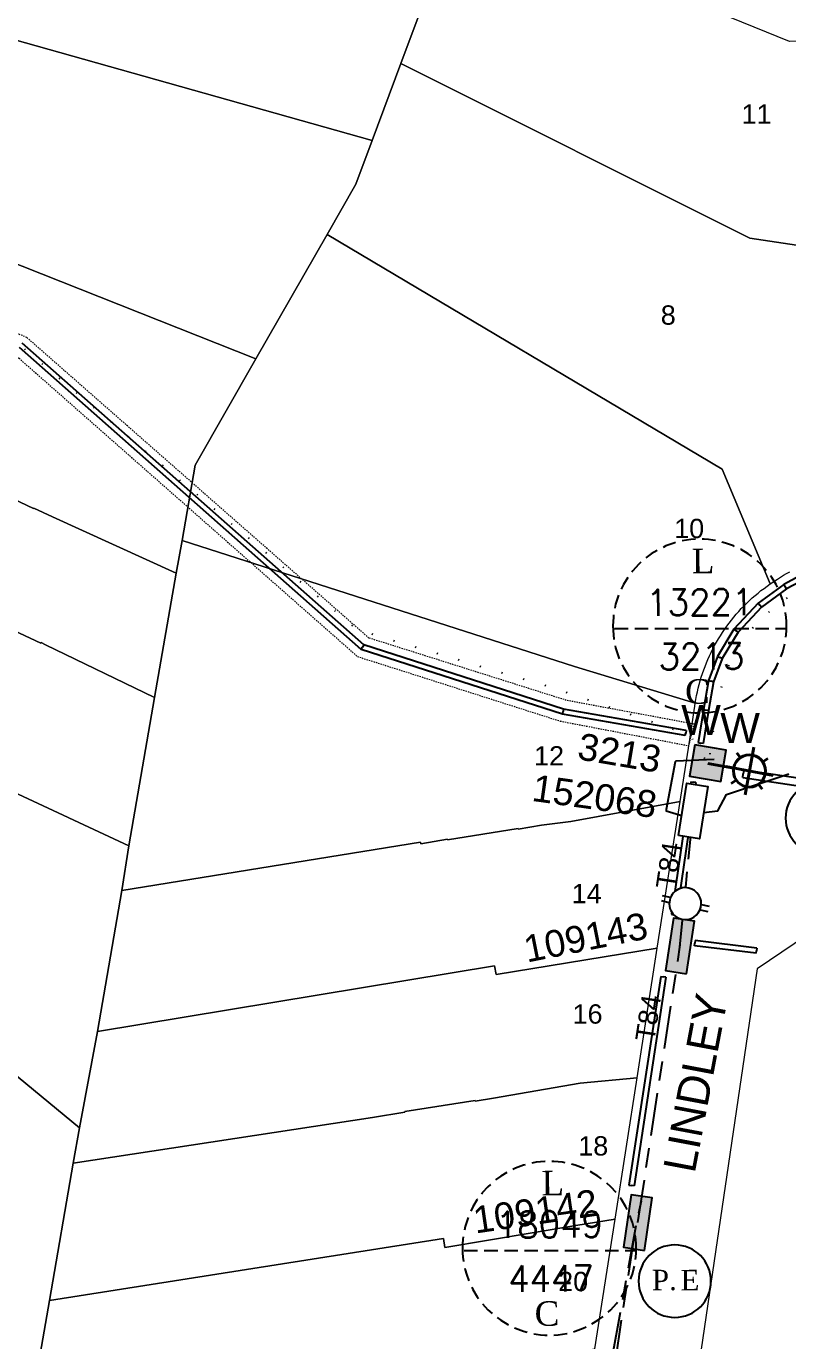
# Model space of a CAD drawing. Header units: metres. Extents: x -1 to 596445, y -2 to 12531291.
# Drawn here: x 298096.4 to 298167.4, y 6265436 to 6265558.5 of the extents above; entities that cross this region are included whole.
import ezdxf
from ezdxf.enums import TextEntityAlignment as Align

# ---------------------------------------------------------------- set-up
doc = ezdxf.new("R2010")
doc.units = ezdxf.units.M
for name, pattern in [('Cable Exist UG', [8.2, 4, -1.2, 1.8, -1.2]), ('Cable Remove', [2, 0, -2]), ('HIDDEN', [0.375, 0.25, -0.125]), ('HIDDEN2', [0.1875, 0.125, -0.0625]), ('IECLCHAINA', [8.2, 4, -1.2, 1.8, -1.2])]:
    doc.linetypes.add(name, pattern=pattern)
doc.layers.get('0').update_dxf_attribs({"color": 6})
doc.layers.add('Cadastre Land Parcels_SP_EXT', color=9, linetype='Continuous', lineweight=5)
doc.layers.add('Cadastre Other Property_SP_EXT', color=9, linetype='HIDDEN', lineweight=5)
for name, color, linetype in [('Equip_LV_NEW', 2, 'Continuous'), ('Equip_SP_SL_EXT', 7, 'Continuous'), ('Mains_LV_EXT', 7, 'Continuous'), ('Mains_LV_NEW_T84', 2, 'Continuous'), ('Notes', 7, 'Continuous'), ('Notes_LV_MISC', 7, 'Continuous'), ('Notes_SL_MISC', 7, 'Continuous'), ('Notes_SP_MISC', 7, 'Continuous'), ('SupportsUG_SP_LV_EXT', 7, 'Continuous'), ('SupportsUG_SP_LV_NEW', 2, 'Continuous'), ('SupportsUG_SP_LV_SL_EXT', 7, 'Continuous'), ('UG_Details_SP_MISC', 7, 'Continuous')]:
    doc.layers.add(name, color=color, linetype=linetype)
doc.styles.add('AR12', font='Simplex')
doc.styles.add('COLUMN_LABEL', font='arial.ttf')
doc.styles.add('iecARIAL', font='arial.ttf', dxfattribs={"height": 2})
doc.styles.add('iecNAME', font='times.ttf')
doc.styles.add('ITALICT', font='ITALICT')
doc.styles.add('POLE_LABEL', font='arial.ttf')
doc.styles.get("Standard").update_dxf_attribs({"font": 'arial.ttf'})
doc.linetypes.add('Cable New UG', pattern='A,7,-0.25,["x",Standard,S=2,R=0,X=0.2,Y=-0.8],-2.1', length=9.35)
doc.linetypes.add('Cable V', pattern='A,7.2,-0.45,["V",Standard,S=1.5,R=0,X=0,Y=-0.7],-1.8', length=9.45)

# ---------------------------------------------------------------- blocks, each defined once
blk = doc.blocks.new('COLUMN_EXT')
blk.add_hatch(color=256).paths.add_polyline_path([(-1.49, 1.48), (-1.49, -1.49), (1.48, -1.49), (1.48, 1.48)])
blk.add_lwpolyline([(-1.49, -1.49), (1.48, -1.49), (1.48, 1.48), (-1.49, 1.48)], close=True)
for tag, height, style, flags, p in [('ASSET_NUM', 2.5, 'COLUMN_LABEL', 8, (2, 2)), ('STRUCTURE_PLANT_NUMBER', 0.2, 'POLE_LABEL', 9, (1.81, 0.03)), ('STREET_CODE', 0.2, 'COLUMN_LABEL', 9, (1.81, -0.2))]:
    blk.add_attdef(tag, text='', height=height, dxfattribs=dict(style=style, flags=flags)).set_placement(p, align=Align.MIDDLE_LEFT)
at = {"flags": 9}
for tag, p in [('COLUMN_TYPE', (1.81, -0.4)), ('OWNED_BY', (1.81, -0.6)), ('STATE', (1.81, -0.8)), ('USAGE', (1.81, -1)), ('LEGEND', (1.81, -1.2)), ('STREETNAME', (1.81, -1.6)), ('SUBURB', (1.81, -1.8)), ('LOCATION', (1.81, -1.4)), ('NOTES', (1.81, -2))]:
    blk.add_attdef(tag, text='', height=0.2, dxfattribs=at).set_placement(p, align=Align.MIDDLE_LEFT)
at = {"flags": 1}
blk.add_attdef('Z', (1.81, -2.35), '', height=0.2, dxfattribs=at)
blk = doc.blocks.new('PILLAR_EXT')
blk.add_hatch(color=256).paths.add_polyline_path([(-2.475, 0.99), (-2.475, -0.99), (2.475, -0.99), (2.475, 0.99)])
blk.add_lwpolyline([(-2.475, -0.99), (2.475, -0.99), (2.475, 0.99), (-2.475, 0.99)], close=True)
at = {"style": 'iecARIAL', "flags": 8}
blk.add_attdef('ASSET_NUM', (1.5, 3.5), '', height=2.5, dxfattribs=at)
for tag, p, flags in [('OWNED_BY', (0, -0.2), 9), ('STATE', (0, -0.4), 9), ('SUPPORT_TYPE', (0, -0.6), 9), ('USAGE', (0, -0.8), 9), ('LEGEND', (0, -1), 9), ('LOCATION', (0, -1.2), 9), ('NOTES', (0, -1.4), 9), ('STREETNAME', (0, -1.8), 9), ('SUBURB', (0, -2), 1), ('PARENT', (0, -1.6), 9)]:
    blk.add_attdef(tag, p, '', height=0.2, dxfattribs=dict(flags=flags))
blk = doc.blocks.new('*U184')
at = {"lineweight": 40}
for p, q in [((4.28, 1.5), (3.46, -2.93)), ((0, 0), (2.4, -0.44)), ((2.7, 0.99), (3.02, 0.52)), ((5.57, 0.46), (5.1, 0.14)), ((1.66, -0.3), (6.08, -1.12)), ((2.17, -1.88), (2.63, -1.56)), ((5.04, -2.41), (4.72, -1.95))]:
    blk.add_line(p, q, dxfattribs=at)
blk.add_circle((3.87, -0.71), 1.5, dxfattribs=at)
at = {"style": 'iecARIAL', "flags": 8}
blk.add_attdef('ASSET_NUM', (1.5, 1.5), '', height=2.5, dxfattribs=at)
for tag, p, height, flags in [('CONSTRUCTED_VOLTAGE', (0.98, -0.65), 0.2, 9), ('CONTROL_TYPE', (0.98, -0.85), 0.2, 9), ('LANTERN_PURPOSE', (0.98, -1.05), 0.2, 9), ('LANTERN_TYPE', (0.98, -1.25), 0.2, 9), ('LNUMBER', (2.18, -3.25), 2.5, 8), ('OPERATING_VOLTAGE', (0.98, -1.65), 0.2, 9), ('ORIENTATION', (0.98, -1.85), 0.2, 9), ('OWNED_BY', (0.98, -2.05), 0.2, 9), ('STATE', (0.98, -2.25), 0.2, 9), ('NO_PHASES', (0.98, -1.45), 0.2, 9), ('USAGE', (0.98, -2.45), 0.2, 9), ('CEXIST', (0.98, -2.65), 0.2, 9), ('CNEW', (0.98, -2.85), 0.2, 9), ('CNUMBER', (0.98, -3.05), 0.2, 9), ('CREMOVE', (0.98, -3.25), 0.2, 9), ('CREPLACE', (0.98, -3.45), 0.2, 9), ('LKINGHEIGHT', (0.98, -3.65), 0.2, 9), ('LBRACKET', (0.98, -3.85), 0.2, 9), ('LBRACKETVOCAB', (0.98, -4.05), 0.2, 9), ('LCATEGORY', (0.98, -4.25), 0.2, 9), ('LCHARGE1', (0.98, -4.45), 0.2, 9), ('LCHARGE1PERCENT', (0.98, -4.65), 0.2, 9), ('LCHARGE2', (0.98, -4.85), 0.2, 9), ('LCHARGE2PERCENT', (0.98, -5.05), 0.2, 9), ('LCHARGE3', (0.98, -5.25), 0.2, 9), ('LCHARGE3PERCENT', (0.98, -5.45), 0.2, 9), ('LEXIST', (0.98, -5.65), 0.2, 9), ('LLAMP', (0.98, -5.85), 0.2, 9), ('LLAMPVOCAB', (0.98, -6.05), 0.2, 9), ('LMAST', (0.98, -6.25), 0.2, 9), ('LMASTVOCAB', (0.98, -6.45), 0.2, 9), ('LNEW', (0.98, -6.65), 0.2, 9), ('LANTNUMBER', (0.98, -6.85), 0.2, 9), ('LOUTREACH', (0.98, -7.25), 0.2, 9), ('LOUTREACHVOCAB', (0.98, -7.45), 0.2, 9), ('LRATECODE', (0.98, -7.65), 0.2, 9), ('LREMOVE', (0.98, -7.85), 0.2, 9), ('LREPLACE', (0.98, -8.05), 0.2, 9), ('LTYPE', (0.98, -8.25), 0.2, 9), ('LTYPEVOCAB', (0.98, -8.45), 0.2, 9), ('LEGEND', (0.98, -8.65), 0.2, 9), ('STREETNAME', (0.98, -9.25), 0.2, 9), ('SUBURB', (0.98, -9.45), 0.2, 1), ('LOCATION', (0.98, -8.85), 0.2, 9), ('NOTES', (0.98, -9.05), 0.2, 9)]:
    blk.add_attdef(tag, p, '', height=height, dxfattribs=dict(flags=flags))
blk = doc.blocks.new('PILLAR_NEW')
for tag, height, flags, p in [('ASSET_NUM', 2.5, 8, (2, 4)), ('STREET_CODE', 0.2, 9, (1.5, 2)), ('OWNED_BY', 0.2, 9, (1.5, 1.8))]:
    blk.add_attdef(tag, text='', height=height, dxfattribs=dict(flags=flags)).set_placement(p, align=Align.MIDDLE_LEFT)
blk.add_wipeout([(-2.47, 0.99), (2.47, 0.99), (2.47, -0.99), (-2.47, -0.99)])
at = {"lineweight": -3}
blk.add_lwpolyline([(-2.47, 0.99), (2.47, 0.99), (2.47, -0.99), (-2.47, -0.99)], close=True, dxfattribs=at)
for tag, flags, p in [('OPERATED_BY', 9, (1.5, 1.6)), ('STATE', 9, (1.5, 1.2)), ('MAINTAINED_BY', 9, (1.5, 1.4)), ('SUPPORT_TYPE', 9, (1.5, 1)), ('SUBURB', 9, (1.5, 0.2)), ('STREETNAME', 9, (1.5, 0)), ('USAGE', 9, (1.5, 0.8)), ('LEGEND', 9, (1.5, 0.6)), ('PARENT', 9, (1.5, 0.4)), ('Z', 1, (1.5, -0.6)), ('LOCATION', 9, (1.5, -0.2)), ('NOTES', 9, (1.5, -0.4))]:
    blk.add_attdef(tag, text='', height=0.2, dxfattribs=dict(flags=flags)).set_placement(p, align=Align.MIDDLE_LEFT)
blk = doc.blocks.new('*U201')
for tag, p, flags in [('OPERATING_VOLTAGE', (1.08, -1.64), 9), ('NO_PHASES', (1.07, -1.92), 9), ('CONSTRUCTED_VOLTAGE', (1.07, -2.19), 9), ('ACTUAL_STATUS', (1.09, -2.43), 9), ('OPERATED_BY', (1.05, -2.9), 9), ('ORIENTATION', (1.06, -3.43), 9), ('OWNED_BY', (1.06, -3.19), 9), ('USAGE', (1.07, -3.68), 9), ('MAINTAINED_BY', (1.07, -2.66), 9), ('STATE', (1.05, -4.13), 9), ('SWITCH_TYPE', (1.05, -4.38), 9), ('Z', (1.06, -4.88), 9), ('LEGEND', (1.06, -4.64), 9), ('NOTES', (1.07, -3.88), 1)]:
    blk.add_attdef(tag, p, '', height=0.2, dxfattribs=dict(flags=flags))
blk.add_wipeout([(-0.69, 5.71), (-0.8, 5.56), (-0.88, 5.39), (-0.95, 5.22), (-0.99, 5.03), (-1.01, 4.85), (-1.01, 4.66), (-0.98, 4.47), (-0.93, 4.29), (-0.86, 4.12), (-0.77, 3.96), (-0.66, 3.81), (-0.52, 3.67), (-0.38, 3.56), (-0.22, 3.46), (-0.05, 3.38), (0.13, 3.33), (0.32, 3.29), (0.51, 3.29), (0.69, 3.3), (0.88, 3.34), (1.05, 3.4), (1.22, 3.48), (1.38, 3.59), (1.52, 3.71), (1.65, 3.85), (1.75, 4), (1.84, 4.17), (1.91, 4.34), (1.95, 4.53), (1.97, 4.71), (1.97, 4.9), (1.94, 5.09), (1.89, 5.27), (1.82, 5.44), (1.73, 5.6), (1.61, 5.75), (1.48, 5.89), (1.34, 6), (1.18, 6.1), (1, 6.18), (0.82, 6.23), (0.64, 6.27), (0.45, 6.27), (0.27, 6.26), (0.08, 6.22), (-0.1, 6.16), (-0.26, 6.08), (-0.42, 5.97), (-0.56, 5.85)])
for p, q in [((0.23, 6.25), (0.23, 7)), ((0.73, 6.25), (0.73, 7)), ((0.23, 3.31), (0.23, 2.56)), ((0.73, 3.31), (0.73, 2.56))]:
    blk.add_line(p, q)
blk.add_lwpolyline([(1.97, 4.78, 1), (-1.01, 4.78, 1)], format="xyb", close=True)

msp = doc.modelspace()

# ---------------------------------------------------------------- linework, layer by layer
at = {"layer": 'Cadastre Land Parcels_SP_EXT', "linetype": 'Continuous'}
for points in [[(298131.35, 6265555.05), (298134.87, 6265564.48), (298087.16, 6265577.73), (298085.19, 6265574.67), (298077.26, 6265562.37), (298128.67, 6265547.89), (298131.35, 6265555.05)], [(298136.78, 6265569.62), (298134.87, 6265564.48), (298131.35, 6265555.05), (298163.88, 6265538.79), (298179.42, 6265536.44), (298182.27, 6265554.18), (298188.44, 6265566.89), (298187.73, 6265567.73), (298187.07, 6265568.62), (298186.48, 6265569.55), (298185.96, 6265570.53), (298179.23, 6265557.36), (298167.58, 6265557.1), (298136.78, 6265569.62)], [(298124.47, 6265539.13), (298127.15, 6265543.82), (298128.67, 6265547.89), (298077.26, 6265562.37), (298073.4, 6265556.42), (298073.1, 6265555.96), (298072.21, 6265554.52), (298071.4, 6265553.05), (298070.65, 6265551.56), (298069.98, 6265550.04), (298069.38, 6265548.51), (298068.84, 6265546.95), (298117.83, 6265527.53), (298124.47, 6265539.13)], [(298112.19, 6265517.63), (298117.83, 6265527.53), (298068.84, 6265546.95), (298068.32, 6265545.5), (298067.86, 6265544.04), (298067.48, 6265542.57), (298067.17, 6265541.09), (298066.93, 6265539.6), (298064.91, 6265528.43), (298088.34, 6265517.79), (298090.66, 6265516.71), (298090.63, 6265516.65), (298097.11, 6265513.57), (298097.13, 6265513.62), (298098.89, 6265512.8), (298110.41, 6265507.54), (298110.95, 6265510.61), (298112.19, 6265517.63)], [(298158.85, 6265495.79), (298158.91, 6265496.14), (298158.99, 6265496.49), (298159.07, 6265496.83), (298159.16, 6265497.18), (298159.25, 6265497.52), (298159.35, 6265497.86), (298159.46, 6265498.2), (298159.58, 6265498.53), (298159.7, 6265498.87), (298159.83, 6265499.2), (298159.97, 6265499.52), (298160.12, 6265499.85), (298160.27, 6265500.17), (298160.43, 6265500.49), (298160.59, 6265500.8), (298160.77, 6265501.11), (298160.95, 6265501.42), (298161.13, 6265501.72), (298161.32, 6265502.02), (298161.52, 6265502.31), (298161.73, 6265502.6), (298161.94, 6265502.89), (298162.16, 6265503.17), (298162.38, 6265503.45), (298162.61, 6265503.72), (298162.84, 6265503.99), (298163.08, 6265504.25), (298163.33, 6265504.5), (298163.58, 6265504.75), (298163.84, 6265505), (298164.1, 6265505.24), (298164.37, 6265505.47), (298164.64, 6265505.7), (298164.91, 6265505.93), (298165.2, 6265506.14), (298165.48, 6265506.35), (298165.77, 6265506.55), (298161.3, 6265517.26), (298124.47, 6265539.13), (298117.83, 6265527.53), (298112.19, 6265517.63), (298110.95, 6265510.61), (298147.52, 6265498.87), (298158.79, 6265495.44), (298158.85, 6265495.79)], [(298090.63, 6265516.65), (298090.66, 6265516.71), (298088.34, 6265517.79), (298064.91, 6265528.43), (298062.74, 6265517.05), (298087.59, 6265505.82), (298091.29, 6265504.11), (298091.27, 6265504.06), (298097.8, 6265501.03), (298097.83, 6265501.08), (298098.24, 6265500.88), (298108.39, 6265495.97), (298110.41, 6265507.54), (298098.89, 6265512.8), (298097.13, 6265513.62), (298097.11, 6265513.57), (298090.63, 6265516.65)], [(298091.27, 6265504.06), (298091.29, 6265504.11), (298087.59, 6265505.82), (298062.74, 6265517.05), (298061.19, 6265508.87), (298060.74, 6265506.92), (298059.87, 6265504.42), (298059.59, 6265503.81), (298105.99, 6265482.15), (298108.39, 6265495.97), (298098.24, 6265500.88), (298097.83, 6265501.08), (298097.8, 6265501.03), (298091.27, 6265504.06)], [(298144.46, 6265484.07), (298147.18, 6265484.42), (298157.37, 6265486.28), (298158.22, 6265491.65), (298158.75, 6265495.16), (298158.79, 6265495.44), (298147.52, 6265498.87), (298110.95, 6265510.61), (298110.41, 6265507.54), (298108.39, 6265495.97), (298105.99, 6265482.15), (298105.33, 6265477.97), (298133.18, 6265482.48), (298133.2, 6265482.33), (298135.7, 6265482.75), (298135.71, 6265482.69), (298142.28, 6265483.76), (298142.29, 6265483.7), (298144.46, 6265484.07)], [(298103.08, 6265464.83), (298105.33, 6265477.97), (298105.99, 6265482.15), (298059.59, 6265503.81), (298059.29, 6265503.08), (298059.21, 6265502.9), (298058.6, 6265501.75), (298057.93, 6265500.63), (298057.18, 6265499.56), (298056.37, 6265498.54), (298055.5, 6265497.57), (298054.57, 6265496.65), (298053.58, 6265495.79), (298053.29, 6265495.57), (298101.4, 6265455.86), (298103.08, 6265464.83)], [(298098.6, 6265439.78), (298100.82, 6265452.56), (298101.4, 6265455.86), (298053.29, 6265495.57), (298052.55, 6265494.97), (298051.46, 6265494.21), (298050.34, 6265493.51), (298050.32, 6265493.5), (298058.57, 6265483.85), (298065.28, 6265453.4), (298080.61, 6265450.48), (298096.6, 6265428.33), (298098.6, 6265439.78)], [(298157.37, 6265486.28), (298147.18, 6265484.42), (298144.46, 6265484.07), (298142.29, 6265483.7), (298142.28, 6265483.76), (298135.71, 6265482.69), (298135.7, 6265482.75), (298133.2, 6265482.33), (298133.18, 6265482.48), (298105.33, 6265477.97), (298103.08, 6265464.83), (298140.09, 6265470.97), (298140.24, 6265470.16), (298155.25, 6265472.61), (298157.37, 6265486.28)], [(298155.25, 6265472.61), (298140.24, 6265470.16), (298140.09, 6265470.97), (298103.08, 6265464.83), (298101.4, 6265455.86), (298100.82, 6265452.56), (298128.7, 6265456.82), (298131.73, 6265457.33), (298131.72, 6265457.39), (298138.26, 6265458.42), (298138.27, 6265458.36), (298139.98, 6265458.63), (298148.05, 6265460.03), (298153.37, 6265460.52), (298155.25, 6265472.61)], [(298153.37, 6265460.52), (298148.05, 6265460.03), (298139.98, 6265458.63), (298138.27, 6265458.36), (298138.26, 6265458.42), (298131.72, 6265457.39), (298131.73, 6265457.33), (298128.7, 6265456.82), (298100.82, 6265452.56), (298098.6, 6265439.78), (298135.33, 6265445.54), (298135.46, 6265444.71), (298147.66, 6265446.76), (298151.32, 6265447.36), (298153.37, 6265460.52)], [(298151.32, 6265447.36), (298147.66, 6265446.76), (298135.46, 6265444.71), (298135.33, 6265445.54), (298098.6, 6265439.78), (298096.6, 6265428.33), (298097.4, 6265427.23), (298124.8, 6265431.5), (298127.68, 6265431.95), (298127.67, 6265432.01), (298134.31, 6265433.07), (298134.32, 6265433.01), (298136.13, 6265433.3), (298138.85, 6265433.64), (298144.09, 6265434.44), (298149.44, 6265435.27), (298151.32, 6265447.36)]]:
    msp.add_lwpolyline(points, close=True, dxfattribs=at)
for points in [[(298179.42, 6265536.44), (298163.88, 6265538.79), (298131.35, 6265555.05), (298128.67, 6265547.89), (298127.15, 6265543.82), (298124.47, 6265539.13), (298161.3, 6265517.26), (298165.77, 6265506.55), (298166.44, 6265507), (298166.44, 6265507), (298166.72, 6265507.18), (298167, 6265507.36), (298167.29, 6265507.53), (298167.59, 6265507.69)], [(298199.82, 6265413.12), (298207.71, 6265463.84), (298204.38, 6265468.41), (298204.38, 6265468.41), (298169.15, 6265473.78), (298164.56, 6265470.69), (298157.09, 6265420.03)]]:
    msp.add_lwpolyline(points, dxfattribs=at)
at = {"layer": 'Cadastre Other Property_SP_EXT', "linetype": 'HIDDEN2'}
msp.add_lwpolyline([(298067.03, 6265540.34), (298095.76, 6265527.58), (298127.3, 6265499.79), (298146.2, 6265493.77), (298158.19, 6265491.47), (298158.68, 6265493.48), (298146.77, 6265495.7), (298128.37, 6265501.51), (298096.49, 6265529.51), (298067.27, 6265542.19), (298067.08, 6265541.03), (298067.03, 6265540.34)], close=True, dxfattribs=at)
at = {"layer": 'Mains_LV_EXT', "linetype": 'Cable Remove', "flags": 128}
for points in [[(298096.27, 6265528.45), (298127.25, 6265502.3), (298146.17, 6265496.68), (298158.25, 6265492.49), (298159.97, 6265489.83)], [(298189.13, 6265496.71), (298188.07, 6265499.86), (298186.37, 6265502.29), (298184.19, 6265504.41), (298181.27, 6265506.14), (298178.57, 6265507.13), (298176.24, 6265507.56), (298174.31, 6265507.54), (298171.87, 6265507.09), (298170.15, 6265506.6), (298168.55, 6265505.95), (298167.03, 6265505.06), (298165.32, 6265503.66), (298164.31, 6265502.63), (298163.36, 6265501.47), (298162.55, 6265500.17), (298162.09, 6265499.41), (298161.47, 6265497.84), (298161.11, 6265496.6), (298160.95, 6265495.91), (298160.48, 6265493.25), (298160.3, 6265491.54), (298159.97, 6265489.83)]]:
    msp.add_lwpolyline(points, dxfattribs=at)
at = {"layer": 'Mains_LV_EXT', "linetype": 'Cable Exist UG'}
msp.add_lwpolyline([(298157.36, 6265472.74), (298158.6, 6265485.42)], dxfattribs=at)
at = {"layer": 'Mains_LV_EXT', "linetype": 'Cable Exist UG', "flags": 128}
for points in [[(298153.44, 6265447.03), (298157.39, 6265472.93)], [(298153.12, 6265446.05), (298151.34, 6265434.27)]]:
    msp.add_lwpolyline(points, dxfattribs=at)
at = {"layer": 'Mains_LV_NEW_T84', "color": 2, "linetype": 'Cable V', "flags": 128}
msp.add_lwpolyline([(298160.56, 6265490.2), (298156.99, 6265490.04), (298156.9, 6265489.97), (298156.06, 6265485.54), (298156.06, 6265485.41), (298157.94, 6265484.83)], dxfattribs=at)
at = {"layer": 'Mains_LV_NEW_T84', "color": 2, "linetype": 'Cable New UG', "flags": 128}
msp.add_lwpolyline([(298159.03, 6265485.19), (298160.89, 6265485.39), (298161.71, 6265486.94), (298161.71, 6265486.94), (298161.71, 6265486.94), (298167.5, 6265488.85)], dxfattribs=at)
at = {"layer": 'Notes_SL_MISC', "linetype": 'HIDDEN2', "ltscale": 10}
for p, q in [((298151.27, 6265502.41), (298167.25, 6265502.41)), ((298137.25, 6265444.42), (298153.23, 6265444.42))]:
    msp.add_line(p, q, dxfattribs=at)
for points in [[(298151.11, 6265502.63, 1), (298167.3, 6265502.63, 1), (298151.11, 6265502.63)], [(298137.09, 6265444.64, 1), (298153.29, 6265444.64, 1), (298137.09, 6265444.64)]]:
    msp.add_lwpolyline(points, format="xyb", dxfattribs=at)
at = {"layer": 'Notes_SL_MISC', "linetype": 'Continuous', "ltscale": 5, "elevation": -29.97}
for points in [[(298167.2, 6265484.73, 1), (298173.95, 6265484.73, 1), (298167.2, 6265484.73)], [(298153.5, 6265441.57, 1), (298160.25, 6265441.57, 1), (298153.5, 6265441.57)]]:
    msp.add_lwpolyline(points, format="xyb", dxfattribs=at)
at = {"layer": 'UG_Details_SP_MISC'}
for p, q in [((298127.9, 6265500.86), (298096.06, 6265528.99)), ((298127.65, 6265500.43), (298095.8, 6265528.58)), ((298168.95, 6265507.52), (298167.04, 6265506.51)), ((298169.13, 6265507.07), (298167.3, 6265506.1)), ((298167.04, 6265506.51), (298164.64, 6265504.76)), ((298167.3, 6265506.1), (298164.96, 6265504.4)), ((298167.04, 6265506.51), (298167.17, 6265506.3)), ((298167.3, 6265506.1), (298167.17, 6265506.3)), ((298164.64, 6265504.76), (298162.38, 6265502.34)), ((298164.96, 6265504.4), (298162.77, 6265502.05)), ((298164.64, 6265504.76), (298164.8, 6265504.58)), ((298164.96, 6265504.4), (298164.8, 6265504.58)), ((298162.38, 6265502.34), (298160.87, 6265499.8)), ((298162.77, 6265502.05), (298161.3, 6265499.59)), ((298162.38, 6265502.34), (298162.58, 6265502.19)), ((298162.77, 6265502.05), (298162.58, 6265502.19)), ((298127.65, 6265500.43), (298127.78, 6265500.65)), ((298127.9, 6265500.86), (298127.78, 6265500.65)), ((298146.52, 6265494.89), (298127.9, 6265500.86)), ((298146.41, 6265494.42), (298127.65, 6265500.43)), ((298160.87, 6265499.8), (298160.03, 6265497.55)), ((298161.3, 6265499.59), (298160.5, 6265497.42)), ((298160.87, 6265499.8), (298161.08, 6265499.7)), ((298161.3, 6265499.59), (298161.08, 6265499.7)), ((298160.03, 6265497.55), (298159.54, 6265494.84)), ((298160.5, 6265497.42), (298160.02, 6265494.76)), ((298160.03, 6265497.55), (298160.26, 6265497.48)), ((298160.5, 6265497.42), (298160.26, 6265497.48)), ((298146.41, 6265494.42), (298146.47, 6265494.66)), ((298146.52, 6265494.89), (298146.47, 6265494.66)), ((298157.94, 6265492.88), (298146.52, 6265494.89)), ((298159.54, 6265494.84), (298159.05, 6265491.76)), ((298160.02, 6265494.76), (298159.52, 6265491.69)), ((298159.54, 6265494.84), (298159.78, 6265494.8)), ((298160.02, 6265494.76), (298159.78, 6265494.8)), ((298157.85, 6265492.41), (298146.41, 6265494.42)), ((298157.85, 6265492.41), (298157.9, 6265492.65)), ((298157.94, 6265492.88), (298157.9, 6265492.65)), ((298159.05, 6265491.76), (298159.28, 6265491.72)), ((298159.52, 6265491.69), (298159.28, 6265491.72)), ((298163.21, 6265488.5), (298163.26, 6265488.86)), ((298163.21, 6265488.5), (298190, 6265484.53)), ((298163.31, 6265489.22), (298163.26, 6265488.86)), ((298163.31, 6265489.22), (298190.11, 6265485.24)), ((298158.36, 6265488.12), (298156.56, 6265475.76)), ((298158.84, 6265488.05), (298157.03, 6265475.69)), ((298158.36, 6265488.12), (298158.6, 6265488.09)), ((298158.84, 6265488.05), (298158.6, 6265488.09)), ((298156.56, 6265475.76), (298156.79, 6265475.72)), ((298157.03, 6265475.69), (298156.79, 6265475.72)), ((298158.72, 6265472.83), (298158.75, 6265473.07)), ((298164.47, 6265472.13), (298158.72, 6265472.83)), ((298158.78, 6265473.31), (298158.75, 6265473.07)), ((298164.53, 6265472.61), (298158.78, 6265473.31)), ((298164.53, 6265472.61), (298164.5, 6265472.37)), ((298164.47, 6265472.13), (298164.5, 6265472.37)), ((298155.58, 6265469.96), (298152.61, 6265450.51)), ((298155.58, 6265469.96), (298155.82, 6265469.92)), ((298156.05, 6265469.89), (298153.08, 6265450.44)), ((298156.05, 6265469.89), (298155.82, 6265469.92)), ((298152.61, 6265450.51), (298152.84, 6265450.48)), ((298153.08, 6265450.44), (298152.84, 6265450.48))]:
    msp.add_line(p, q, dxfattribs=at)
at = {"layer": 'UG_Details_SP_MISC', "color": 7, "linetype": 'Cable Exist UG', "flags": 128}
msp.add_lwpolyline([(298209.39, 6265421.4), (298208.33, 6265413.5), (298208.06, 6265411.51), (298207.04, 6265408.02), (298206.17, 6265405.58), (298204.88, 6265403.49), (298202.83, 6265400.85), (298199.71, 6265398.56), (298196.32, 6265396.49), (298194.57, 6265395.71), (298190.08, 6265395.07), (298188.27, 6265395.23), (298185.39, 6265395.2), (298181.92, 6265395.63), (298178.39, 6265396.06), (298174.12, 6265396.68), (298167.55, 6265397.94), (298163.16, 6265398.64), (298159.95, 6265399.75), (298158.31, 6265400.31), (298156.21, 6265401.5), (298154.36, 6265403.22), (298152.93, 6265405.13), (298151.18, 6265408.35), (298150.32, 6265410.78), (298149.48, 6265412.69), (298148.81, 6265415.97), (298148.84, 6265420.61), (298149.64, 6265425.56), (298150.16, 6265429.55), (298150.86, 6265433.45), (298153.33, 6265446.98), (298153.77, 6265449.06)], dxfattribs=at)

# ---------------------------------------------------------------- block references
at = {"layer": 'Equip_SP_SL_EXT'}
msp.add_blockref('*U184', (298159.97, 6265489.83), dxfattribs=at)
at = {"layer": 'SupportsUG_SP_LV_EXT'}
ref = msp.add_blockref('PILLAR_EXT', (298157.37, 6265472.81), dxfattribs=dict(at, rotation=81.51714689762457))
ref.add_attrib('ASSET_NUM', '109143', dxfattribs={"layer": '0', "height": 2.5, "rotation": 11.2745, "style": 'iecARIAL'}).set_placement((298154.28, 6265474.76), align=Align.MIDDLE_RIGHT)
ref = msp.add_blockref('PILLAR_EXT', (298153.44, 6265447.03), dxfattribs=dict(at, rotation=81.51714689762457))
ref.add_attrib('ASSET_NUM', '109142', dxfattribs={"layer": '0', "height": 2.5, "rotation": 8.3207, "style": 'iecARIAL'}).set_placement((298149.64, 6265448.93), align=Align.MIDDLE_RIGHT)
at = {"layer": 'SupportsUG_SP_LV_SL_EXT'}
ref = msp.add_blockref('COLUMN_EXT', (298159.97, 6265489.83), dxfattribs=dict(at, rotation=260.3656633743803))
ref.add_attrib('ASSET_NUM', '3213', dxfattribs={"layer": '0', "height": 2.5, "rotation": 350.4019, "style": 'COLUMN_LABEL'}).set_placement((298155.77, 6265491.4), align=Align.TOP_RIGHT)

# ---------------------------------------------------------------- texts
at = {"layer": 'Cadastre Land Parcels_SP_EXT'}
for s, p in [('11', (298163.1, 6265549.45)), ('8', (298155.57, 6265530.71)), ('10', (298156.82, 6265510.82)), ('12', (298143.76, 6265489.63)), ('14', (298147.27, 6265476.79)), ('16', (298147.35, 6265465.57)), ('18', (298147.88, 6265453.28)), ('20', (298146.01, 6265440.64))]:
    msp.add_text(s, height=1.8, dxfattribs=at).set_placement(p)
at = {"layer": 'Mains_LV_EXT'}
msp.add_text('T84', height=1.8, rotation=81.3767, dxfattribs=at).set_placement((298154.96, 6265463.82))
at = {"layer": 'Notes', "insert": (298158.81, 6265460.04), "char_height": 3, "attachment_point": 5, "rotation": 79.3045, "style": 'ITALICT'}
msp.add_mtext('{\\fStylus BT|b0|i0|c0|p34;LINDLEY            }', dxfattribs=at)
at = {"layer": 'Notes_LV_MISC', "color": 2, "linetype": 'Cable New UG', "insert": (298157.48, 6265495.26), "char_height": 2.8, "attachment_point": 1, "style": 'iecARIAL'}
msp.add_mtext_dynamic_manual_height_columns('W', width=12.8604, gutter_width=10, heights=[2.8], dxfattribs=at)
at = {"layer": 'Notes_SL_MISC', "linetype": 'IECLCHAINA', "lineweight": 0, "style": 'iecNAME'}
for s, height, p in [('L', 2.29, (298158.47, 6265507.54)), ('C', 2.29, (298157.84, 6265495.38)), ('L', 2.29, (298144.46, 6265449.56)), ('P.', 1.91, (298154.75, 6265440.72, -29.97)), ('E', 1.91, (298157.42, 6265440.71, -29.97)), ('C', 2.29, (298143.82, 6265437.4))]:
    msp.add_text(s, height=height, rotation=0.4193, dxfattribs=at).set_placement(p)
at = {"layer": 'Notes_SL_MISC', "lineweight": 0, "style": 'AR12', "width": 0.948629}
for s, p in [('13221', (298159.22, 6265502.88, 35.97)), ('3213', (298159.37, 6265497.84, 35.97)), ('18049', (298145.21, 6265444.89, 35.97)), ('4447', (298145.36, 6265439.85, 35.97))]:
    msp.add_text(s, height=2.454, rotation=0.3904, dxfattribs=at).set_placement(p, align=Align.BOTTOM_CENTER)
at = {"layer": 'Notes_SP_MISC', "color": 2, "linetype": 'Cable New UG', "insert": (298161.12, 6265494.51), "char_height": 2.8, "attachment_point": 1, "style": 'iecARIAL'}
msp.add_mtext_dynamic_manual_height_columns('W', width=12.8604, gutter_width=10, heights=[2.8], dxfattribs=at)

# ---------------------------------------------------------------- next in the draw order: block references
at = {"layer": 'Equip_LV_NEW', "linetype": 'Cable New UG', "rotation": 77.22936127078756}
msp.add_blockref('*U201', (298162.41, 6265475.23), dxfattribs=at)
at = {"layer": 'SupportsUG_SP_LV_NEW'}
ref = msp.add_blockref('PILLAR_NEW', (298158.58, 6265485.39), dxfattribs=dict(at, rotation=80.9922662225218))
ref.add_attrib('ASSET_NUM', '152068', dxfattribs={"layer": '0', "height": 2.5, "rotation": 352}).set_placement((298143.64, 6265487.58), align=Align.MIDDLE_LEFT)

# ---------------------------------------------------------------- next in the draw order: texts
at = {"layer": 'Mains_LV_EXT'}
msp.add_text('T84', height=1.8, rotation=81.3767, dxfattribs=at).set_placement((298156.88, 6265478.04))

doc.saveas('drawing.dxf')
